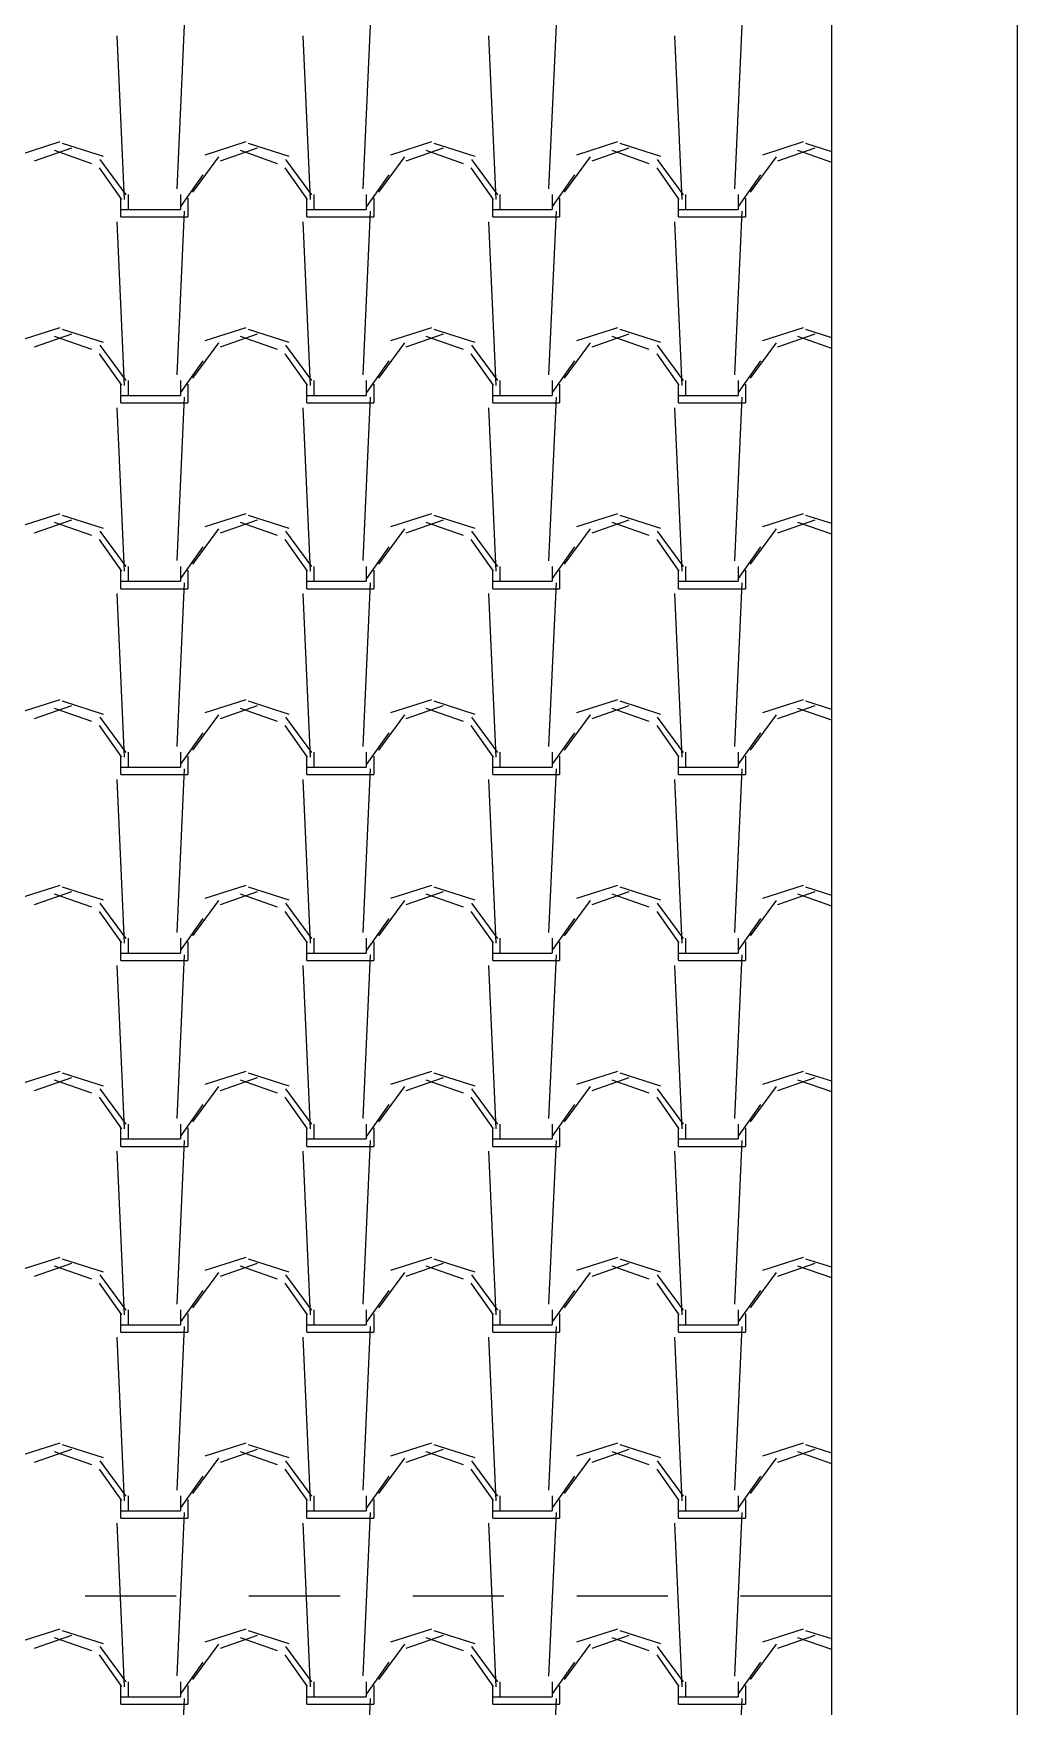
# Model space of a CAD drawing. Header units: millimetres. Extents: x 3923 to 4007, y 744 to 863.
# Drawn here: x 3939.742 to 3941.093, y 836.038 to 838.335 of the extents above; entities that cross this region are included whole.
import ezdxf

# ---------------------------------------------------------------- set-up
doc = ezdxf.new("R2010")
doc.units = ezdxf.units.MM
doc.linetypes.add('HIDDEN2', pattern=[0.1875, 0.125, -0.0625])
doc.layers.add('-HIDRO', color=8, linetype='Continuous')

msp = doc.modelspace()

# ---------------------------------------------------------------- linework, layer by layer
at = {"layer": '-HIDRO'}
for p, q in [((3940.838, 828.6206), (3940.838, 840.1023)), ((3941.0931, 828.6206), (3941.0931, 840.1023))]:
    msp.add_line(p, q, dxfattribs=at)
at = {"layer": '-HIDRO', "linetype": 'Continuous'}
for p, q in [((3939.8672, 838.1069), (3939.857, 838.3315)), ((3939.9395, 838.1216), (3939.9497, 838.3461)), ((3940.1224, 838.1069), (3940.1122, 838.3315)), ((3940.1947, 838.1216), (3940.2049, 838.3461)), ((3940.3775, 838.1069), (3940.3673, 838.3315)), ((3940.4498, 838.1215), (3940.46, 838.3461)), ((3940.6327, 838.1069), (3940.6225, 838.3315)), ((3940.705, 838.1215), (3940.7152, 838.3461)), ((3939.7784, 838.1859), (3939.7222, 838.168)), ((3939.7942, 838.1773), (3939.7432, 838.1595)), ((3939.8221, 838.1561), (3939.7711, 838.174)), ((3939.8382, 838.1658), (3939.782, 838.1836)), ((3940.0335, 838.1859), (3939.9774, 838.168)), ((3940.0494, 838.1773), (3939.9984, 838.1595)), ((3940.0773, 838.1561), (3940.0262, 838.174)), ((3940.0933, 838.1658), (3940.0372, 838.1836)), ((3940.2887, 838.1859), (3940.2325, 838.168)), ((3940.3045, 838.1773), (3940.2535, 838.1595)), ((3940.3324, 838.1561), (3940.2814, 838.174)), ((3940.3485, 838.1658), (3940.2923, 838.1836)), ((3940.5438, 838.1859), (3940.4877, 838.168)), ((3940.5597, 838.1773), (3940.5087, 838.1595)), ((3940.5876, 838.1561), (3940.5365, 838.174)), ((3940.6036, 838.1658), (3940.5475, 838.1836)), ((3940.799, 838.1859), (3940.7428, 838.168)), ((3940.8148, 838.1773), (3940.7638, 838.1595)), ((3940.838, 838.1578), (3940.7917, 838.174)), ((3940.838, 838.1724), (3940.8026, 838.1836)), ((3939.8633, 838.1071), (3939.8327, 838.1505)), ((3939.8692, 838.1134), (3939.8335, 838.1619)), ((3939.9962, 838.1653), (3939.9605, 838.1168)), ((3940.1185, 838.1071), (3940.0879, 838.1505)), ((3940.1244, 838.1134), (3940.0886, 838.1619)), ((3940.2513, 838.1653), (3940.2156, 838.1168)), ((3940.3736, 838.1071), (3940.343, 838.1505)), ((3940.3795, 838.1134), (3940.3438, 838.1619)), ((3940.5065, 838.1653), (3940.4708, 838.1168)), ((3940.6288, 838.1071), (3940.5982, 838.1505)), ((3940.6347, 838.1134), (3940.5989, 838.1619)), ((3940.7616, 838.1653), (3940.7259, 838.1168)), ((3939.9746, 838.1406), (3939.944, 838.0972)), ((3940.2298, 838.1406), (3940.1992, 838.0972)), ((3940.4849, 838.1406), (3940.4543, 838.0972)), ((3940.7401, 838.1406), (3940.7095, 838.0972)), ((3939.8623, 838.083), (3939.8623, 838.1086)), ((3939.8725, 838.0932), (3939.8725, 838.1137)), ((3939.9439, 838.1137), (3939.9439, 838.0932)), ((3939.9541, 838.1086), (3939.9541, 838.083)), ((3940.1174, 838.083), (3940.1174, 838.1086)), ((3940.1276, 838.0932), (3940.1276, 838.1137)), ((3940.1991, 838.1137), (3940.1991, 838.0932)), ((3940.2093, 838.1086), (3940.2093, 838.083)), ((3940.3726, 838.083), (3940.3726, 838.1086)), ((3940.3828, 838.0932), (3940.3828, 838.1137)), ((3940.4542, 838.1137), (3940.4542, 838.0932)), ((3940.4644, 838.1086), (3940.4644, 838.083)), ((3940.6277, 838.083), (3940.6277, 838.1086)), ((3940.6379, 838.0932), (3940.6379, 838.1137)), ((3940.7094, 838.1137), (3940.7094, 838.0932)), ((3940.7196, 838.1086), (3940.7196, 838.083)), ((3939.8672, 837.8518), (3939.857, 838.0763)), ((3939.8623, 838.0932), (3939.8725, 838.0932)), ((3939.8623, 838.083), (3939.8725, 838.083)), ((3939.8725, 838.0932), (3939.9439, 838.0932)), ((3939.8725, 838.083), (3939.9541, 838.083)), ((3939.9395, 837.8664), (3939.9497, 838.0909)), ((3940.1224, 837.8518), (3940.1122, 838.0763)), ((3940.1174, 838.0932), (3940.1276, 838.0932)), ((3940.1174, 838.083), (3940.1276, 838.083)), ((3940.1276, 838.0932), (3940.1991, 838.0932)), ((3940.1276, 838.083), (3940.2093, 838.083)), ((3940.1947, 837.8664), (3940.2049, 838.0909)), ((3940.3775, 837.8518), (3940.3673, 838.0763)), ((3940.3726, 838.0932), (3940.3828, 838.0932)), ((3940.3726, 838.083), (3940.3828, 838.083)), ((3940.3828, 838.0932), (3940.4542, 838.0932)), ((3940.3828, 838.083), (3940.4644, 838.083)), ((3940.4498, 837.8664), (3940.46, 838.0909)), ((3940.6327, 837.8518), (3940.6225, 838.0763)), ((3940.6277, 838.0932), (3940.6379, 838.0932)), ((3940.6277, 838.083), (3940.6379, 838.083)), ((3940.6379, 838.0932), (3940.7094, 838.0932)), ((3940.6379, 838.083), (3940.7196, 838.083)), ((3940.705, 837.8664), (3940.7152, 838.0909)), ((3939.7784, 837.9307), (3939.7222, 837.9129)), ((3939.7942, 837.9222), (3939.7432, 837.9043)), ((3939.8221, 837.901), (3939.7711, 837.9188)), ((3939.8382, 837.9106), (3939.782, 837.9285)), ((3940.0335, 837.9307), (3939.9774, 837.9129)), ((3940.0494, 837.9222), (3939.9984, 837.9043)), ((3940.0773, 837.901), (3940.0262, 837.9188)), ((3940.0933, 837.9106), (3940.0372, 837.9285)), ((3940.2887, 837.9307), (3940.2325, 837.9129)), ((3940.3045, 837.9222), (3940.2535, 837.9043)), ((3940.3324, 837.901), (3940.2814, 837.9188)), ((3940.3485, 837.9106), (3940.2923, 837.9285)), ((3940.5438, 837.9307), (3940.4877, 837.9129)), ((3940.5597, 837.9222), (3940.5087, 837.9043)), ((3940.5876, 837.901), (3940.5365, 837.9188)), ((3940.6036, 837.9106), (3940.5475, 837.9285)), ((3940.799, 837.9307), (3940.7428, 837.9129)), ((3940.8148, 837.9222), (3940.7638, 837.9043)), ((3940.838, 837.9026), (3940.7917, 837.9188)), ((3940.838, 837.9172), (3940.8026, 837.9285)), ((3939.8633, 837.852), (3939.8327, 837.8953)), ((3939.8692, 837.8583), (3939.8335, 837.9068)), ((3939.9962, 837.9101), (3939.9605, 837.8616)), ((3940.1185, 837.852), (3940.0879, 837.8953)), ((3940.1244, 837.8583), (3940.0886, 837.9068)), ((3940.2513, 837.9101), (3940.2156, 837.8616)), ((3940.3736, 837.852), (3940.343, 837.8953)), ((3940.3795, 837.8583), (3940.3438, 837.9068)), ((3940.5065, 837.9101), (3940.4708, 837.8616)), ((3940.6288, 837.852), (3940.5982, 837.8953)), ((3940.6347, 837.8583), (3940.5989, 837.9068)), ((3940.7616, 837.9101), (3940.7259, 837.8616)), ((3939.9746, 837.8854), (3939.944, 837.842)), ((3940.2298, 837.8854), (3940.1992, 837.842)), ((3940.4849, 837.8854), (3940.4543, 837.842)), ((3940.7401, 837.8854), (3940.7095, 837.842)), ((3939.8623, 837.8279), (3939.8623, 837.8534)), ((3939.8725, 837.8381), (3939.8725, 837.8585)), ((3939.9439, 837.8585), (3939.9439, 837.8381)), ((3939.9541, 837.8534), (3939.9541, 837.8279)), ((3940.1174, 837.8279), (3940.1174, 837.8534)), ((3940.1276, 837.8381), (3940.1276, 837.8585)), ((3940.1991, 837.8585), (3940.1991, 837.8381)), ((3940.2093, 837.8534), (3940.2093, 837.8279)), ((3940.3726, 837.8279), (3940.3726, 837.8534)), ((3940.3828, 837.8381), (3940.3828, 837.8585)), ((3940.4542, 837.8585), (3940.4542, 837.8381)), ((3940.4644, 837.8534), (3940.4644, 837.8279)), ((3940.6277, 837.8279), (3940.6277, 837.8534)), ((3940.6379, 837.8381), (3940.6379, 837.8585)), ((3940.7094, 837.8585), (3940.7094, 837.8381)), ((3940.7196, 837.8534), (3940.7196, 837.8279)), ((3939.8623, 837.8381), (3939.8725, 837.8381)), ((3939.8623, 837.8279), (3939.8725, 837.8279)), ((3939.8725, 837.8381), (3939.9439, 837.8381)), ((3939.8725, 837.8279), (3939.9541, 837.8279)), ((3939.9395, 837.6113), (3939.9497, 837.8358)), ((3940.1174, 837.8381), (3940.1276, 837.8381)), ((3940.1174, 837.8279), (3940.1276, 837.8279)), ((3940.1276, 837.8381), (3940.1991, 837.8381)), ((3940.1276, 837.8279), (3940.2093, 837.8279)), ((3940.1947, 837.6113), (3940.2049, 837.8358)), ((3940.3726, 837.8381), (3940.3828, 837.8381)), ((3940.3726, 837.8279), (3940.3828, 837.8279)), ((3940.3828, 837.8381), (3940.4542, 837.8381)), ((3940.3828, 837.8279), (3940.4644, 837.8279)), ((3940.4498, 837.6112), (3940.46, 837.8358)), ((3940.6277, 837.8381), (3940.6379, 837.8381)), ((3940.6277, 837.8279), (3940.6379, 837.8279)), ((3940.6379, 837.8381), (3940.7094, 837.8381)), ((3940.6379, 837.8279), (3940.7196, 837.8279)), ((3940.705, 837.6112), (3940.7152, 837.8358)), ((3939.8672, 837.5966), (3939.857, 837.8212)), ((3940.1224, 837.5966), (3940.1122, 837.8212)), ((3940.3775, 837.5966), (3940.3673, 837.8212)), ((3940.6327, 837.5966), (3940.6225, 837.8212)), ((3939.7784, 837.6756), (3939.7222, 837.6577)), ((3939.7942, 837.667), (3939.7432, 837.6492)), ((3939.8221, 837.6458), (3939.7711, 837.6637)), ((3939.8382, 837.6555), (3939.782, 837.6733)), ((3940.0335, 837.6756), (3939.9774, 837.6577)), ((3940.0494, 837.667), (3939.9984, 837.6492)), ((3940.0773, 837.6458), (3940.0262, 837.6637)), ((3940.0933, 837.6555), (3940.0372, 837.6733)), ((3940.2887, 837.6756), (3940.2325, 837.6577)), ((3940.3045, 837.667), (3940.2535, 837.6492)), ((3940.3324, 837.6458), (3940.2814, 837.6637)), ((3940.3485, 837.6555), (3940.2923, 837.6733)), ((3940.5438, 837.6756), (3940.4877, 837.6577)), ((3940.5597, 837.667), (3940.5087, 837.6492)), ((3940.5876, 837.6458), (3940.5365, 837.6637)), ((3940.6036, 837.6555), (3940.5475, 837.6733)), ((3940.799, 837.6756), (3940.7428, 837.6577)), ((3940.8148, 837.667), (3940.7638, 837.6492)), ((3940.838, 837.6475), (3940.7917, 837.6637)), ((3940.838, 837.6621), (3940.8026, 837.6733)), ((3939.8633, 837.5968), (3939.8327, 837.6402)), ((3939.8692, 837.6031), (3939.8335, 837.6516)), ((3939.9962, 837.655), (3939.9605, 837.6065)), ((3940.1185, 837.5968), (3940.0879, 837.6402)), ((3940.1244, 837.6031), (3940.0886, 837.6516)), ((3940.2513, 837.655), (3940.2156, 837.6065)), ((3940.3736, 837.5968), (3940.343, 837.6402)), ((3940.3795, 837.6031), (3940.3438, 837.6516)), ((3940.5065, 837.655), (3940.4708, 837.6065)), ((3940.6288, 837.5968), (3940.5982, 837.6402)), ((3940.6347, 837.6031), (3940.5989, 837.6516)), ((3940.7616, 837.655), (3940.7259, 837.6065)), ((3939.9746, 837.6303), (3939.944, 837.5869)), ((3940.2298, 837.6303), (3940.1992, 837.5869)), ((3940.4849, 837.6303), (3940.4543, 837.5869)), ((3940.7401, 837.6303), (3940.7095, 837.5869)), ((3939.8623, 837.5727), (3939.8623, 837.5983)), ((3939.8725, 837.5829), (3939.8725, 837.6034)), ((3939.9439, 837.6034), (3939.9439, 837.5829)), ((3939.9541, 837.5983), (3939.9541, 837.5727)), ((3940.1174, 837.5727), (3940.1174, 837.5983)), ((3940.1276, 837.5829), (3940.1276, 837.6034)), ((3940.1991, 837.6034), (3940.1991, 837.5829)), ((3940.2093, 837.5983), (3940.2093, 837.5727)), ((3940.3726, 837.5727), (3940.3726, 837.5983)), ((3940.3828, 837.5829), (3940.3828, 837.6034)), ((3940.4542, 837.6034), (3940.4542, 837.5829)), ((3940.4644, 837.5983), (3940.4644, 837.5727)), ((3940.6277, 837.5727), (3940.6277, 837.5983)), ((3940.6379, 837.5829), (3940.6379, 837.6034)), ((3940.7094, 837.6034), (3940.7094, 837.5829)), ((3940.7196, 837.5983), (3940.7196, 837.5727)), ((3939.8623, 837.5829), (3939.8725, 837.5829)), ((3939.8623, 837.5727), (3939.8725, 837.5727)), ((3939.8725, 837.5829), (3939.9439, 837.5829)), ((3939.8725, 837.5727), (3939.9541, 837.5727)), ((3939.9395, 837.3561), (3939.9497, 837.5806)), ((3940.1174, 837.5829), (3940.1276, 837.5829)), ((3940.1174, 837.5727), (3940.1276, 837.5727)), ((3940.1276, 837.5829), (3940.1991, 837.5829)), ((3940.1276, 837.5727), (3940.2093, 837.5727)), ((3940.1947, 837.3561), (3940.2049, 837.5806)), ((3940.3726, 837.5829), (3940.3828, 837.5829)), ((3940.3726, 837.5727), (3940.3828, 837.5727)), ((3940.3828, 837.5829), (3940.4542, 837.5829)), ((3940.3828, 837.5727), (3940.4644, 837.5727)), ((3940.4498, 837.3561), (3940.46, 837.5806)), ((3940.6277, 837.5829), (3940.6379, 837.5829)), ((3940.6277, 837.5727), (3940.6379, 837.5727)), ((3940.6379, 837.5829), (3940.7094, 837.5829)), ((3940.6379, 837.5727), (3940.7196, 837.5727)), ((3940.705, 837.3561), (3940.7152, 837.5806)), ((3939.8672, 837.3415), (3939.857, 837.566)), ((3940.1224, 837.3415), (3940.1122, 837.566)), ((3940.3775, 837.3415), (3940.3673, 837.566)), ((3940.6327, 837.3415), (3940.6225, 837.566)), ((3939.7784, 837.4204), (3939.7222, 837.4026)), ((3939.7942, 837.4119), (3939.7432, 837.394)), ((3939.8382, 837.4003), (3939.782, 837.4182)), ((3940.0335, 837.4204), (3939.9774, 837.4026)), ((3940.0494, 837.4119), (3939.9984, 837.394)), ((3940.0933, 837.4003), (3940.0372, 837.4182)), ((3940.2887, 837.4204), (3940.2325, 837.4026)), ((3940.3045, 837.4119), (3940.2535, 837.394)), ((3940.3485, 837.4003), (3940.2923, 837.4182)), ((3940.5438, 837.4204), (3940.4877, 837.4026)), ((3940.5597, 837.4119), (3940.5087, 837.394)), ((3940.6036, 837.4003), (3940.5475, 837.4182)), ((3940.799, 837.4204), (3940.7428, 837.4026)), ((3940.8148, 837.4119), (3940.7638, 837.394)), ((3940.838, 837.4069), (3940.8026, 837.4182)), ((3939.8221, 837.3907), (3939.7711, 837.4085)), ((3939.8692, 837.348), (3939.8335, 837.3965)), ((3939.9962, 837.3998), (3939.9605, 837.3513)), ((3940.0773, 837.3907), (3940.0262, 837.4085)), ((3940.1244, 837.348), (3940.0886, 837.3965)), ((3940.2513, 837.3998), (3940.2156, 837.3513)), ((3940.3324, 837.3907), (3940.2814, 837.4085)), ((3940.3795, 837.348), (3940.3438, 837.3965)), ((3940.5065, 837.3998), (3940.4708, 837.3513)), ((3940.5876, 837.3907), (3940.5365, 837.4085)), ((3940.6347, 837.348), (3940.5989, 837.3965)), ((3940.7616, 837.3998), (3940.7259, 837.3513)), ((3940.838, 837.3923), (3940.7917, 837.4085)), ((3939.8633, 837.3417), (3939.8327, 837.385)), ((3939.9746, 837.3751), (3939.944, 837.3317)), ((3940.1185, 837.3417), (3940.0879, 837.385)), ((3940.2298, 837.3751), (3940.1992, 837.3317)), ((3940.3736, 837.3417), (3940.343, 837.385)), ((3940.4849, 837.3751), (3940.4543, 837.3317)), ((3940.6288, 837.3417), (3940.5982, 837.385)), ((3940.7401, 837.3751), (3940.7095, 837.3317)), ((3939.8623, 837.3176), (3939.8623, 837.3431)), ((3939.8725, 837.3278), (3939.8725, 837.3482)), ((3939.9439, 837.3482), (3939.9439, 837.3278)), ((3939.9541, 837.3431), (3939.9541, 837.3176)), ((3940.1174, 837.3176), (3940.1174, 837.3431)), ((3940.1276, 837.3278), (3940.1276, 837.3482)), ((3940.1991, 837.3482), (3940.1991, 837.3278)), ((3940.2093, 837.3431), (3940.2093, 837.3176)), ((3940.3726, 837.3176), (3940.3726, 837.3431)), ((3940.3828, 837.3278), (3940.3828, 837.3482)), ((3940.4542, 837.3482), (3940.4542, 837.3278)), ((3940.4644, 837.3431), (3940.4644, 837.3176)), ((3940.6277, 837.3176), (3940.6277, 837.3431)), ((3940.6379, 837.3278), (3940.6379, 837.3482)), ((3940.7094, 837.3482), (3940.7094, 837.3278)), ((3940.7196, 837.3431), (3940.7196, 837.3176)), ((3939.8623, 837.3278), (3939.8725, 837.3278)), ((3939.8725, 837.3278), (3939.9439, 837.3278)), ((3939.9395, 837.101), (3939.9497, 837.3255)), ((3940.1174, 837.3278), (3940.1276, 837.3278)), ((3940.1276, 837.3278), (3940.1991, 837.3278)), ((3940.1947, 837.101), (3940.2049, 837.3255)), ((3940.3726, 837.3278), (3940.3828, 837.3278)), ((3940.3828, 837.3278), (3940.4542, 837.3278)), ((3940.4498, 837.1009), (3940.46, 837.3255)), ((3940.6277, 837.3278), (3940.6379, 837.3278)), ((3940.6379, 837.3278), (3940.7094, 837.3278)), ((3940.705, 837.1009), (3940.7152, 837.3255)), ((3939.8672, 837.0863), (3939.857, 837.3109)), ((3939.8623, 837.3176), (3939.8725, 837.3176)), ((3939.8725, 837.3176), (3939.9541, 837.3176)), ((3940.1224, 837.0863), (3940.1122, 837.3109)), ((3940.1174, 837.3176), (3940.1276, 837.3176)), ((3940.1276, 837.3176), (3940.2093, 837.3176)), ((3940.3775, 837.0863), (3940.3673, 837.3109)), ((3940.3726, 837.3176), (3940.3828, 837.3176)), ((3940.3828, 837.3176), (3940.4644, 837.3176)), ((3940.6327, 837.0863), (3940.6225, 837.3109)), ((3940.6277, 837.3176), (3940.6379, 837.3176)), ((3940.6379, 837.3176), (3940.7196, 837.3176)), ((3939.7784, 837.1653), (3939.7222, 837.1474)), ((3939.8382, 837.1452), (3939.782, 837.163)), ((3940.0335, 837.1653), (3939.9774, 837.1474)), ((3940.0933, 837.1452), (3940.0372, 837.163)), ((3940.2887, 837.1653), (3940.2325, 837.1474)), ((3940.3485, 837.1452), (3940.2923, 837.163)), ((3940.5438, 837.1653), (3940.4877, 837.1474)), ((3940.6036, 837.1452), (3940.5475, 837.163)), ((3940.799, 837.1653), (3940.7428, 837.1474)), ((3940.838, 837.1518), (3940.8026, 837.163)), ((3939.7942, 837.1567), (3939.7432, 837.1389)), ((3939.8221, 837.1355), (3939.7711, 837.1534)), ((3939.8692, 837.0928), (3939.8335, 837.1413)), ((3939.9962, 837.1447), (3939.9605, 837.0962)), ((3940.0494, 837.1567), (3939.9984, 837.1389)), ((3940.0773, 837.1355), (3940.0262, 837.1534)), ((3940.1244, 837.0928), (3940.0886, 837.1413)), ((3940.2513, 837.1447), (3940.2156, 837.0962)), ((3940.3045, 837.1567), (3940.2535, 837.1389)), ((3940.3324, 837.1355), (3940.2814, 837.1534)), ((3940.3795, 837.0928), (3940.3438, 837.1413)), ((3940.5065, 837.1447), (3940.4708, 837.0962)), ((3940.5597, 837.1567), (3940.5087, 837.1389)), ((3940.5876, 837.1355), (3940.5365, 837.1534)), ((3940.6347, 837.0928), (3940.5989, 837.1413)), ((3940.7616, 837.1447), (3940.7259, 837.0962)), ((3940.8148, 837.1567), (3940.7638, 837.1389)), ((3940.838, 837.1372), (3940.7917, 837.1534)), ((3939.8633, 837.0865), (3939.8327, 837.1299)), ((3939.9746, 837.12), (3939.944, 837.0766)), ((3940.1185, 837.0865), (3940.0879, 837.1299)), ((3940.2298, 837.12), (3940.1992, 837.0766)), ((3940.3736, 837.0865), (3940.343, 837.1299)), ((3940.4849, 837.12), (3940.4543, 837.0766)), ((3940.6288, 837.0865), (3940.5982, 837.1299)), ((3940.7401, 837.12), (3940.7095, 837.0766)), ((3939.8725, 837.0726), (3939.8725, 837.0931)), ((3939.9439, 837.0931), (3939.9439, 837.0726)), ((3940.1276, 837.0726), (3940.1276, 837.0931)), ((3940.1991, 837.0931), (3940.1991, 837.0726)), ((3940.3828, 837.0726), (3940.3828, 837.0931)), ((3940.4542, 837.0931), (3940.4542, 837.0726)), ((3940.6379, 837.0726), (3940.6379, 837.0931)), ((3940.7094, 837.0931), (3940.7094, 837.0726)), ((3939.8623, 837.0624), (3939.8623, 837.088)), ((3939.8623, 837.0726), (3939.8725, 837.0726)), ((3939.8725, 837.0726), (3939.9439, 837.0726)), ((3939.9395, 836.8458), (3939.9497, 837.0703)), ((3939.9541, 837.088), (3939.9541, 837.0624)), ((3940.1174, 837.0624), (3940.1174, 837.088)), ((3940.1174, 837.0726), (3940.1276, 837.0726)), ((3940.1276, 837.0726), (3940.1991, 837.0726)), ((3940.1947, 836.8458), (3940.2049, 837.0703)), ((3940.2093, 837.088), (3940.2093, 837.0624)), ((3940.3726, 837.0624), (3940.3726, 837.088)), ((3940.3726, 837.0726), (3940.3828, 837.0726)), ((3940.3828, 837.0726), (3940.4542, 837.0726)), ((3940.4498, 836.8458), (3940.46, 837.0703)), ((3940.4644, 837.088), (3940.4644, 837.0624)), ((3940.6277, 837.0624), (3940.6277, 837.088)), ((3940.6277, 837.0726), (3940.6379, 837.0726)), ((3940.6379, 837.0726), (3940.7094, 837.0726)), ((3940.705, 836.8458), (3940.7152, 837.0703)), ((3940.7196, 837.088), (3940.7196, 837.0624)), ((3939.8672, 836.8312), (3939.857, 837.0557)), ((3939.8623, 837.0624), (3939.8725, 837.0624)), ((3939.8725, 837.0624), (3939.9541, 837.0624)), ((3940.1224, 836.8312), (3940.1122, 837.0557)), ((3940.1174, 837.0624), (3940.1276, 837.0624)), ((3940.1276, 837.0624), (3940.2093, 837.0624)), ((3940.3775, 836.8312), (3940.3673, 837.0557)), ((3940.3726, 837.0624), (3940.3828, 837.0624)), ((3940.3828, 837.0624), (3940.4644, 837.0624)), ((3940.6327, 836.8312), (3940.6225, 837.0557)), ((3940.6277, 837.0624), (3940.6379, 837.0624)), ((3940.6379, 837.0624), (3940.7196, 837.0624)), ((3939.7784, 836.9101), (3939.7222, 836.8923)), ((3939.8382, 836.89), (3939.782, 836.9079)), ((3940.0335, 836.9101), (3939.9774, 836.8923)), ((3940.0933, 836.89), (3940.0372, 836.9079)), ((3940.2887, 836.9101), (3940.2325, 836.8923)), ((3940.3485, 836.89), (3940.2923, 836.9079)), ((3940.5438, 836.9101), (3940.4877, 836.8923)), ((3940.6036, 836.89), (3940.5475, 836.9079)), ((3940.799, 836.9101), (3940.7428, 836.8923)), ((3940.838, 836.8966), (3940.8026, 836.9079)), ((3939.7942, 836.9016), (3939.7432, 836.8837)), ((3939.8221, 836.8804), (3939.7711, 836.8982)), ((3939.8692, 836.8377), (3939.8335, 836.8862)), ((3939.9962, 836.8895), (3939.9605, 836.841)), ((3940.0494, 836.9016), (3939.9984, 836.8837)), ((3940.0773, 836.8804), (3940.0262, 836.8982)), ((3940.1244, 836.8377), (3940.0886, 836.8862)), ((3940.2513, 836.8895), (3940.2156, 836.841)), ((3940.3045, 836.9016), (3940.2535, 836.8837)), ((3940.3324, 836.8804), (3940.2814, 836.8982)), ((3940.3795, 836.8377), (3940.3438, 836.8862)), ((3940.5065, 836.8895), (3940.4708, 836.841)), ((3940.5597, 836.9016), (3940.5087, 836.8837)), ((3940.5876, 836.8804), (3940.5365, 836.8982)), ((3940.6347, 836.8377), (3940.5989, 836.8862)), ((3940.7616, 836.8895), (3940.7259, 836.841)), ((3940.8148, 836.9016), (3940.7638, 836.8837)), ((3940.838, 836.882), (3940.7917, 836.8982)), ((3939.8633, 836.8314), (3939.8327, 836.8747)), ((3939.9746, 836.8648), (3939.944, 836.8214)), ((3940.1185, 836.8314), (3940.0879, 836.8747)), ((3940.2298, 836.8648), (3940.1992, 836.8214)), ((3940.3736, 836.8314), (3940.343, 836.8747)), ((3940.4849, 836.8648), (3940.4543, 836.8214)), ((3940.6288, 836.8314), (3940.5982, 836.8747)), ((3940.7401, 836.8648), (3940.7095, 836.8214)), ((3939.8725, 836.8175), (3939.8725, 836.8379)), ((3939.9439, 836.8379), (3939.9439, 836.8175)), ((3940.1276, 836.8175), (3940.1276, 836.8379)), ((3940.1991, 836.8379), (3940.1991, 836.8175)), ((3940.3828, 836.8175), (3940.3828, 836.8379)), ((3940.4542, 836.8379), (3940.4542, 836.8175)), ((3940.6379, 836.8175), (3940.6379, 836.8379)), ((3940.7094, 836.8379), (3940.7094, 836.8175)), ((3939.8623, 836.8073), (3939.8623, 836.8328)), ((3939.8623, 836.8175), (3939.8725, 836.8175)), ((3939.8725, 836.8175), (3939.9439, 836.8175)), ((3939.9395, 836.5907), (3939.9497, 836.8152)), ((3939.9541, 836.8328), (3939.9541, 836.8073)), ((3940.1174, 836.8073), (3940.1174, 836.8328)), ((3940.1174, 836.8175), (3940.1276, 836.8175)), ((3940.1276, 836.8175), (3940.1991, 836.8175)), ((3940.1947, 836.5907), (3940.2049, 836.8152)), ((3940.2093, 836.8328), (3940.2093, 836.8073)), ((3940.3726, 836.8073), (3940.3726, 836.8328)), ((3940.3726, 836.8175), (3940.3828, 836.8175)), ((3940.3828, 836.8175), (3940.4542, 836.8175)), ((3940.4498, 836.5906), (3940.46, 836.8152)), ((3940.4644, 836.8328), (3940.4644, 836.8073)), ((3940.6277, 836.8073), (3940.6277, 836.8328)), ((3940.6277, 836.8175), (3940.6379, 836.8175)), ((3940.6379, 836.8175), (3940.7094, 836.8175)), ((3940.705, 836.5906), (3940.7152, 836.8152)), ((3940.7196, 836.8328), (3940.7196, 836.8073)), ((3939.8672, 836.576), (3939.857, 836.8006)), ((3939.8623, 836.8073), (3939.8725, 836.8073)), ((3939.8725, 836.8073), (3939.9541, 836.8073)), ((3940.1224, 836.576), (3940.1122, 836.8006)), ((3940.1174, 836.8073), (3940.1276, 836.8073)), ((3940.1276, 836.8073), (3940.2093, 836.8073)), ((3940.3775, 836.576), (3940.3673, 836.8006)), ((3940.3726, 836.8073), (3940.3828, 836.8073)), ((3940.3828, 836.8073), (3940.4644, 836.8073)), ((3940.6327, 836.576), (3940.6225, 836.8006)), ((3940.6277, 836.8073), (3940.6379, 836.8073)), ((3940.6379, 836.8073), (3940.7196, 836.8073)), ((3939.7784, 836.655), (3939.7222, 836.6371)), ((3939.8382, 836.6349), (3939.782, 836.6527)), ((3940.0335, 836.655), (3939.9774, 836.6371)), ((3940.0933, 836.6349), (3940.0372, 836.6527)), ((3940.2887, 836.655), (3940.2325, 836.6371)), ((3940.3485, 836.6349), (3940.2923, 836.6527)), ((3940.5438, 836.655), (3940.4877, 836.6371)), ((3940.6036, 836.6349), (3940.5475, 836.6527)), ((3940.799, 836.655), (3940.7428, 836.6371)), ((3940.838, 836.6415), (3940.8026, 836.6527)), ((3939.7942, 836.6464), (3939.7432, 836.6286)), ((3939.8221, 836.6252), (3939.7711, 836.6431)), ((3939.8692, 836.5825), (3939.8335, 836.631)), ((3939.9962, 836.6344), (3939.9605, 836.5859)), ((3940.0494, 836.6464), (3939.9984, 836.6286)), ((3940.0773, 836.6252), (3940.0262, 836.6431)), ((3940.1244, 836.5825), (3940.0886, 836.631)), ((3940.2513, 836.6344), (3940.2156, 836.5859)), ((3940.3045, 836.6464), (3940.2535, 836.6286)), ((3940.3324, 836.6252), (3940.2814, 836.6431)), ((3940.3795, 836.5825), (3940.3438, 836.631)), ((3940.5065, 836.6344), (3940.4708, 836.5859)), ((3940.5597, 836.6464), (3940.5086, 836.6286)), ((3940.5876, 836.6252), (3940.5365, 836.6431)), ((3940.6347, 836.5825), (3940.5989, 836.631)), ((3940.7616, 836.6344), (3940.7259, 836.5859)), ((3940.8148, 836.6464), (3940.7638, 836.6286)), ((3940.838, 836.6269), (3940.7917, 836.6431)), ((3939.8633, 836.5762), (3939.8327, 836.6196)), ((3939.9746, 836.6097), (3939.944, 836.5663)), ((3940.1185, 836.5762), (3940.0879, 836.6196)), ((3940.2298, 836.6097), (3940.1992, 836.5663)), ((3940.3736, 836.5762), (3940.343, 836.6196)), ((3940.4849, 836.6097), (3940.4543, 836.5663)), ((3940.6288, 836.5762), (3940.5982, 836.6196)), ((3940.7401, 836.6097), (3940.7095, 836.5663)), ((3939.8623, 836.5521), (3939.8623, 836.5777)), ((3939.8623, 836.5623), (3939.8725, 836.5623)), ((3939.8725, 836.5623), (3939.8725, 836.5828)), ((3939.8725, 836.5623), (3939.9439, 836.5623)), ((3939.9439, 836.5828), (3939.9439, 836.5623)), ((3939.9541, 836.5777), (3939.9541, 836.5521)), ((3940.1174, 836.5521), (3940.1174, 836.5777)), ((3940.1174, 836.5623), (3940.1276, 836.5623)), ((3940.1276, 836.5623), (3940.1276, 836.5828)), ((3940.1276, 836.5623), (3940.1991, 836.5623)), ((3940.1991, 836.5828), (3940.1991, 836.5623)), ((3940.2093, 836.5777), (3940.2093, 836.5521)), ((3940.3726, 836.5521), (3940.3726, 836.5777)), ((3940.3726, 836.5623), (3940.3828, 836.5623)), ((3940.3828, 836.5623), (3940.3828, 836.5828)), ((3940.3828, 836.5623), (3940.4542, 836.5623)), ((3940.4542, 836.5828), (3940.4542, 836.5623)), ((3940.4644, 836.5777), (3940.4644, 836.5521)), ((3940.6277, 836.5521), (3940.6277, 836.5777)), ((3940.6277, 836.5623), (3940.6379, 836.5623)), ((3940.6379, 836.5623), (3940.6379, 836.5828)), ((3940.6379, 836.5623), (3940.7094, 836.5623)), ((3940.7094, 836.5828), (3940.7094, 836.5623)), ((3940.7196, 836.5777), (3940.7196, 836.5521)), ((3939.8672, 836.3209), (3939.857, 836.5454)), ((3939.8623, 836.5521), (3939.8725, 836.5521)), ((3939.8725, 836.5521), (3939.9541, 836.5521)), ((3939.9395, 836.3355), (3939.9497, 836.56)), ((3940.1224, 836.3209), (3940.1122, 836.5454)), ((3940.1174, 836.5521), (3940.1276, 836.5521)), ((3940.1276, 836.5521), (3940.2093, 836.5521)), ((3940.1947, 836.3355), (3940.2049, 836.56)), ((3940.3775, 836.3209), (3940.3673, 836.5454)), ((3940.3726, 836.5521), (3940.3828, 836.5521)), ((3940.3828, 836.5521), (3940.4644, 836.5521)), ((3940.4498, 836.3355), (3940.46, 836.56)), ((3940.6327, 836.3209), (3940.6225, 836.5454)), ((3940.6277, 836.5521), (3940.6379, 836.5521)), ((3940.6379, 836.5521), (3940.7196, 836.5521)), ((3940.705, 836.3355), (3940.7152, 836.56)), ((3939.7784, 836.3998), (3939.7222, 836.382)), ((3940.0335, 836.3998), (3939.9774, 836.382)), ((3940.2887, 836.3998), (3940.2325, 836.382)), ((3940.5438, 836.3998), (3940.4877, 836.382)), ((3940.799, 836.3998), (3940.7428, 836.382)), ((3939.7942, 836.3913), (3939.7432, 836.3734)), ((3939.8221, 836.3701), (3939.7711, 836.3879)), ((3939.8382, 836.3797), (3939.782, 836.3976)), ((3939.9962, 836.3792), (3939.9605, 836.3307)), ((3940.0494, 836.3913), (3939.9983, 836.3734)), ((3940.0773, 836.3701), (3940.0262, 836.3879)), ((3940.0933, 836.3797), (3940.0372, 836.3976)), ((3940.2513, 836.3792), (3940.2156, 836.3307)), ((3940.3045, 836.3913), (3940.2535, 836.3734)), ((3940.3324, 836.3701), (3940.2814, 836.3879)), ((3940.3485, 836.3797), (3940.2923, 836.3976)), ((3940.5065, 836.3792), (3940.4707, 836.3307)), ((3940.5597, 836.3913), (3940.5086, 836.3734)), ((3940.5876, 836.3701), (3940.5365, 836.3879)), ((3940.6036, 836.3797), (3940.5475, 836.3976)), ((3940.7616, 836.3792), (3940.7259, 836.3307)), ((3940.8148, 836.3913), (3940.7638, 836.3734)), ((3940.838, 836.3717), (3940.7917, 836.3879)), ((3940.838, 836.3863), (3940.8026, 836.3976)), ((3939.8633, 836.3211), (3939.8327, 836.3644)), ((3939.8692, 836.3274), (3939.8335, 836.3759)), ((3939.9746, 836.3545), (3939.944, 836.3111)), ((3940.1185, 836.3211), (3940.0879, 836.3644)), ((3940.1244, 836.3274), (3940.0886, 836.3759)), ((3940.2298, 836.3545), (3940.1992, 836.3111)), ((3940.3736, 836.3211), (3940.343, 836.3644)), ((3940.3795, 836.3274), (3940.3438, 836.3759)), ((3940.4849, 836.3545), (3940.4543, 836.3112)), ((3940.6288, 836.3211), (3940.5982, 836.3644)), ((3940.6347, 836.3274), (3940.5989, 836.3759)), ((3940.7401, 836.3545), (3940.7095, 836.3112)), ((3939.8623, 836.297), (3939.8623, 836.3225)), ((3939.8725, 836.3072), (3939.8725, 836.3276)), ((3939.9439, 836.3276), (3939.9439, 836.3072)), ((3939.9541, 836.3225), (3939.9541, 836.297)), ((3940.1174, 836.297), (3940.1174, 836.3225)), ((3940.1276, 836.3072), (3940.1276, 836.3276)), ((3940.1991, 836.3276), (3940.1991, 836.3072)), ((3940.2093, 836.3225), (3940.2093, 836.297)), ((3940.3726, 836.297), (3940.3726, 836.3225)), ((3940.3828, 836.3072), (3940.3828, 836.3276)), ((3940.4542, 836.3276), (3940.4542, 836.3072)), ((3940.4644, 836.3225), (3940.4644, 836.297)), ((3940.6277, 836.297), (3940.6277, 836.3225)), ((3940.6379, 836.3072), (3940.6379, 836.3276)), ((3940.7094, 836.3276), (3940.7094, 836.3072)), ((3940.7196, 836.3225), (3940.7196, 836.297)), ((3939.8672, 836.0657), (3939.857, 836.2903)), ((3939.8623, 836.3072), (3939.8725, 836.3072)), ((3939.8623, 836.297), (3939.8725, 836.297)), ((3939.8725, 836.3072), (3939.9439, 836.3072)), ((3939.8725, 836.297), (3939.9541, 836.297)), ((3939.9395, 836.0804), (3939.9497, 836.3049)), ((3940.1224, 836.0657), (3940.1122, 836.2903)), ((3940.1174, 836.3072), (3940.1276, 836.3072)), ((3940.1174, 836.297), (3940.1276, 836.297)), ((3940.1276, 836.3072), (3940.1991, 836.3072)), ((3940.1276, 836.297), (3940.2093, 836.297)), ((3940.1947, 836.0804), (3940.2049, 836.3049)), ((3940.3775, 836.0657), (3940.3673, 836.2903)), ((3940.3726, 836.3072), (3940.3828, 836.3072)), ((3940.3726, 836.297), (3940.3828, 836.297)), ((3940.3828, 836.3072), (3940.4542, 836.3072)), ((3940.3828, 836.297), (3940.4644, 836.297)), ((3940.4498, 836.0803), (3940.46, 836.3049)), ((3940.6327, 836.0657), (3940.6225, 836.2903)), ((3940.6277, 836.3072), (3940.6379, 836.3072)), ((3940.6277, 836.297), (3940.6379, 836.297)), ((3940.6379, 836.3072), (3940.7094, 836.3072)), ((3940.6379, 836.297), (3940.7196, 836.297)), ((3940.705, 836.0803), (3940.7152, 836.3049)), ((3939.7784, 836.1447), (3939.7222, 836.1268)), ((3939.7942, 836.1361), (3939.7432, 836.1183)), ((3939.8221, 836.1149), (3939.7711, 836.1328)), ((3939.8382, 836.1246), (3939.782, 836.1424)), ((3940.0335, 836.1447), (3939.9774, 836.1268)), ((3940.0494, 836.1361), (3939.9983, 836.1183)), ((3940.0773, 836.1149), (3940.0263, 836.1328)), ((3940.0933, 836.1246), (3940.0372, 836.1424)), ((3940.2887, 836.1447), (3940.2325, 836.1268)), ((3940.3045, 836.1361), (3940.2535, 836.1183)), ((3940.3324, 836.1149), (3940.2814, 836.1328)), ((3940.3485, 836.1246), (3940.2923, 836.1424)), ((3940.5438, 836.1447), (3940.4877, 836.1268)), ((3940.5597, 836.1361), (3940.5086, 836.1183)), ((3940.5876, 836.1149), (3940.5365, 836.1328)), ((3940.6036, 836.1246), (3940.5475, 836.1424)), ((3940.799, 836.1447), (3940.7428, 836.1268)), ((3940.8148, 836.1361), (3940.7638, 836.1183)), ((3940.838, 836.1166), (3940.7917, 836.1328)), ((3940.838, 836.1312), (3940.8026, 836.1424)), ((3939.8633, 836.0659), (3939.8327, 836.1093)), ((3939.8692, 836.0722), (3939.8335, 836.1207)), ((3939.9962, 836.1241), (3939.9605, 836.0756)), ((3940.1185, 836.0659), (3940.0879, 836.1093)), ((3940.1244, 836.0722), (3940.0887, 836.1207)), ((3940.2513, 836.1241), (3940.2156, 836.0756)), ((3940.3736, 836.0659), (3940.343, 836.1093)), ((3940.3795, 836.0722), (3940.3438, 836.1207)), ((3940.5065, 836.1241), (3940.4707, 836.0756)), ((3940.6288, 836.0659), (3940.5982, 836.1093)), ((3940.6347, 836.0722), (3940.5989, 836.1207)), ((3940.7616, 836.1241), (3940.7259, 836.0756)), ((3939.9746, 836.0994), (3939.944, 836.056)), ((3940.2298, 836.0994), (3940.1992, 836.056)), ((3940.4849, 836.0994), (3940.4543, 836.056)), ((3940.7401, 836.0994), (3940.7095, 836.056)), ((3939.8623, 836.0418), (3939.8623, 836.0674)), ((3939.8725, 836.052), (3939.8725, 836.0725)), ((3939.9439, 836.0725), (3939.9439, 836.052)), ((3939.9541, 836.0674), (3939.9541, 836.0418)), ((3940.1174, 836.0418), (3940.1174, 836.0674)), ((3940.1276, 836.052), (3940.1276, 836.0725)), ((3940.1991, 836.0725), (3940.1991, 836.052)), ((3940.2093, 836.0674), (3940.2093, 836.0418)), ((3940.3726, 836.0418), (3940.3726, 836.0674)), ((3940.3828, 836.052), (3940.3828, 836.0725)), ((3940.4542, 836.0725), (3940.4542, 836.052)), ((3940.4644, 836.0674), (3940.4644, 836.0418)), ((3940.6277, 836.0418), (3940.6277, 836.0674)), ((3940.6379, 836.052), (3940.6379, 836.0725)), ((3940.7094, 836.0725), (3940.7094, 836.052)), ((3940.7196, 836.0674), (3940.7196, 836.0418)), ((3939.8623, 836.052), (3939.8725, 836.052)), ((3939.8623, 836.0418), (3939.8725, 836.0418)), ((3939.8725, 836.052), (3939.9439, 836.052)), ((3939.8725, 836.0418), (3939.9541, 836.0418)), ((3939.9395, 835.8252), (3939.9497, 836.0497)), ((3940.1174, 836.052), (3940.1276, 836.052)), ((3940.1174, 836.0418), (3940.1276, 836.0418)), ((3940.1276, 836.052), (3940.1991, 836.052)), ((3940.1276, 836.0418), (3940.2093, 836.0418)), ((3940.1947, 835.8252), (3940.2049, 836.0497)), ((3940.3726, 836.052), (3940.3828, 836.052)), ((3940.3726, 836.0418), (3940.3828, 836.0418)), ((3940.3828, 836.052), (3940.4542, 836.052)), ((3940.3828, 836.0418), (3940.4644, 836.0418)), ((3940.4498, 835.8252), (3940.46, 836.0497)), ((3940.6277, 836.052), (3940.6379, 836.052)), ((3940.6277, 836.0418), (3940.6379, 836.0418)), ((3940.6379, 836.052), (3940.7094, 836.052)), ((3940.6379, 836.0418), (3940.7196, 836.0418)), ((3940.705, 835.8252), (3940.7152, 836.0497))]:
    msp.add_line(p, q, dxfattribs=at)
at = {"layer": '-HIDRO', "linetype": 'HIDDEN2'}
msp.add_line((3940.838, 836.19), (3938.6267, 836.19), dxfattribs=at)

doc.saveas('drawing.dxf')
